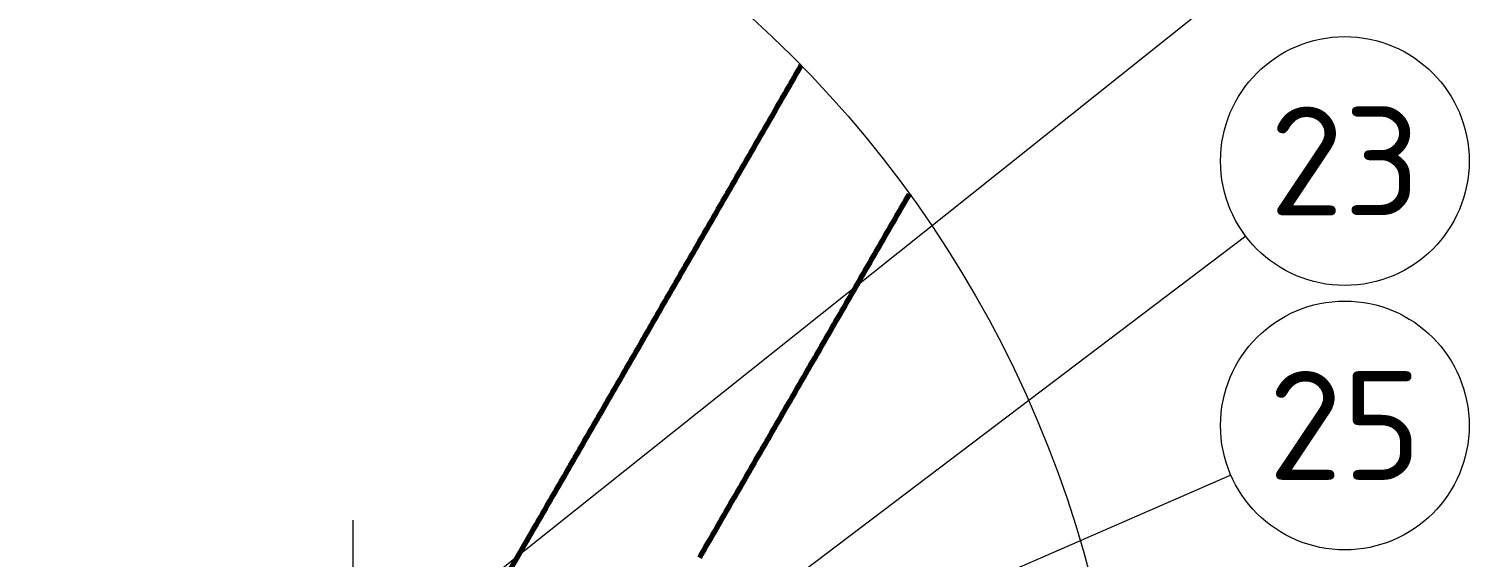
# Model space of a CAD drawing. Header units: millimetres. Extents: x 0 to 2382, y 0 to 420.
# Drawn here: x 992.16 to 1038.5, y 364.1 to 381.08 of the extents above; entities that cross this region are included whole.
import ezdxf
from ezdxf.enums import TextEntityAlignment as Align

# ---------------------------------------------------------------- set-up
doc = ezdxf.new("R2010")
doc.units = ezdxf.units.MM
doc.linetypes.add('IRAM-E-TRAZOS', pattern=[5, 4, -1])
doc.linetypes.add('IRAM-F-TRAZO-PUNTO', pattern=[20, 15, -2, 1, -2])
for name, color, linetype, lineweight in [('01-VISIBLE', 7, 'CONTINUOUS', 70), ('02-OCULTA', 4, 'IRAM-E-TRAZOS', 35), ('03-EJE', 1, 'IRAM-F-TRAZO-PUNTO', 18), ('06-TEXTO', 7, 'CONTINUOUS', 25), ('08-FINA', 5, 'CONTINUOUS', 18)]:
    doc.layers.add(name, color=color, linetype=linetype, lineweight=lineweight)
doc.styles.add('ISO3098', font='isocpeur.ttf')

msp = doc.modelspace()

# ---------------------------------------------------------------- linework, layer by layer
at = {"layer": '01-VISIBLE'}
for points in [[(1008.392, 364.976), (1008.442, 365.062), (1008.492, 365.149), (1008.542, 365.235), (1008.592, 365.322), (1008.642, 365.409), (1008.692, 365.495), (1008.742, 365.582), (1008.792, 365.668), (1008.842, 365.755), (1008.892, 365.842), (1008.942, 365.928), (1008.992, 366.015), (1009.042, 366.101), (1009.092, 366.188), (1009.142, 366.275), (1009.192, 366.361), (1009.242, 366.448), (1009.292, 366.534), (1009.342, 366.621), (1009.392, 366.708), (1009.442, 366.794), (1009.492, 366.881), (1009.542, 366.968), (1009.592, 367.054), (1009.642, 367.141), (1009.692, 367.227), (1009.742, 367.314), (1009.792, 367.401), (1009.842, 367.487), (1009.892, 367.574), (1009.942, 367.66), (1009.992, 367.747), (1010.042, 367.834), (1010.092, 367.92), (1010.142, 368.007), (1010.192, 368.093), (1010.242, 368.18), (1010.292, 368.267), (1010.342, 368.353), (1010.392, 368.44), (1010.442, 368.526), (1010.492, 368.613), (1010.542, 368.7), (1010.592, 368.786), (1010.642, 368.873), (1010.692, 368.959), (1010.742, 369.046), (1010.792, 369.133), (1010.842, 369.219), (1010.892, 369.306), (1010.942, 369.392), (1010.992, 369.479), (1011.042, 369.566), (1011.092, 369.652), (1011.142, 369.739), (1011.192, 369.825), (1011.242, 369.912), (1011.292, 369.999), (1011.342, 370.085), (1011.392, 370.172), (1011.442, 370.258), (1011.492, 370.345), (1011.542, 370.432), (1011.592, 370.518), (1011.642, 370.605), (1011.692, 370.691), (1011.742, 370.778), (1011.792, 370.865), (1011.842, 370.951), (1011.892, 371.038), (1011.942, 371.124), (1011.992, 371.211), (1012.042, 371.298), (1012.092, 371.384), (1012.142, 371.471), (1012.192, 371.557), (1012.242, 371.644), (1012.292, 371.731), (1012.342, 371.817), (1012.392, 371.904), (1012.442, 371.99), (1012.492, 372.077), (1012.542, 372.164), (1012.592, 372.25), (1012.642, 372.337), (1012.692, 372.423), (1012.742, 372.51), (1012.792, 372.597), (1012.842, 372.683), (1012.892, 372.77), (1012.942, 372.856), (1012.992, 372.943), (1013.042, 373.03), (1013.092, 373.116), (1013.142, 373.203), (1013.192, 373.289), (1013.242, 373.376), (1013.292, 373.463), (1013.342, 373.549), (1013.392, 373.636), (1013.442, 373.722), (1013.492, 373.809), (1013.542, 373.896), (1013.592, 373.982), (1013.642, 374.069), (1013.692, 374.156), (1013.742, 374.242), (1013.792, 374.329), (1013.842, 374.415), (1013.892, 374.502), (1013.942, 374.589), (1013.992, 374.675), (1014.042, 374.762), (1014.092, 374.848), (1014.142, 374.935), (1014.192, 375.022), (1014.242, 375.108), (1014.292, 375.195), (1014.342, 375.281), (1014.392, 375.368), (1014.442, 375.455), (1014.492, 375.541), (1014.542, 375.628), (1014.592, 375.714), (1014.642, 375.801), (1014.692, 375.888), (1014.742, 375.974), (1014.792, 376.061), (1014.842, 376.147), (1014.892, 376.234), (1014.942, 376.321), (1014.992, 376.407), (1015.042, 376.494), (1015.092, 376.58), (1015.142, 376.667), (1015.192, 376.754), (1015.242, 376.84), (1015.292, 376.927), (1015.342, 377.013), (1015.392, 377.1), (1015.442, 377.187), (1015.492, 377.273), (1015.542, 377.36), (1015.592, 377.446), (1015.642, 377.533), (1015.692, 377.62), (1015.742, 377.706), (1015.792, 377.793), (1015.842, 377.879), (1015.892, 377.966), (1015.942, 378.053), (1015.992, 378.139), (1016.042, 378.226), (1016.092, 378.312), (1016.142, 378.399), (1016.192, 378.486), (1016.242, 378.572), (1016.292, 378.659), (1016.342, 378.745), (1016.392, 378.832), (1016.442, 378.919), (1016.492, 379.005), (1016.542, 379.092), (1016.592, 379.178), (1016.642, 379.265), (1016.692, 379.352), (1016.742, 379.438), (1016.792, 379.525), (1016.842, 379.611), (1016.892, 379.698), (1016.942, 379.785), (1016.992, 379.871), (1017.011, 379.905)], [(1013.746, 364.089), (1013.796, 364.176), (1013.847, 364.263), (1013.897, 364.35), (1013.947, 364.438), (1013.997, 364.525), (1014.048, 364.612), (1014.098, 364.699), (1014.148, 364.786), (1014.198, 364.873), (1014.249, 364.96), (1014.299, 365.047), (1014.349, 365.134), (1014.399, 365.221), (1014.45, 365.308), (1014.5, 365.395), (1014.55, 365.482), (1014.6, 365.569), (1014.651, 365.656), (1014.701, 365.743), (1014.751, 365.83), (1014.801, 365.917), (1014.852, 366.004), (1014.902, 366.091), (1014.952, 366.178), (1015.002, 366.265), (1015.053, 366.352), (1015.103, 366.439), (1015.153, 366.526), (1015.203, 366.613), (1015.254, 366.7), (1015.304, 366.788), (1015.354, 366.875), (1015.404, 366.962), (1015.455, 367.049), (1015.505, 367.136), (1015.555, 367.223), (1015.605, 367.31), (1015.656, 367.397), (1015.706, 367.484), (1015.756, 367.571), (1015.806, 367.658), (1015.857, 367.745), (1015.907, 367.832), (1015.957, 367.919), (1016.007, 368.006), (1016.058, 368.093), (1016.108, 368.18), (1016.158, 368.267), (1016.208, 368.354), (1016.259, 368.441), (1016.309, 368.528), (1016.359, 368.615), (1016.409, 368.702), (1016.46, 368.789), (1016.51, 368.876), (1016.56, 368.963), (1016.61, 369.051), (1016.661, 369.138), (1016.711, 369.225), (1016.761, 369.312), (1016.811, 369.399), (1016.862, 369.486), (1016.912, 369.573), (1016.962, 369.66), (1017.012, 369.747), (1017.063, 369.834), (1017.113, 369.921), (1017.163, 370.008), (1017.213, 370.095), (1017.264, 370.182), (1017.314, 370.269), (1017.364, 370.356), (1017.414, 370.443), (1017.465, 370.53), (1017.515, 370.617), (1017.565, 370.704), (1017.615, 370.791), (1017.666, 370.878), (1017.716, 370.965), (1017.766, 371.052), (1017.816, 371.139), (1017.867, 371.226), (1017.917, 371.313), (1017.967, 371.401), (1018.018, 371.488), (1018.068, 371.575), (1018.118, 371.662), (1018.168, 371.749), (1018.219, 371.836), (1018.269, 371.923), (1018.319, 372.01), (1018.369, 372.097), (1018.42, 372.184), (1018.47, 372.271), (1018.52, 372.358), (1018.57, 372.445), (1018.621, 372.532), (1018.671, 372.619), (1018.721, 372.706), (1018.771, 372.793), (1018.822, 372.88), (1018.872, 372.967), (1018.922, 373.054), (1018.972, 373.141), (1019.023, 373.228), (1019.073, 373.315), (1019.123, 373.402), (1019.173, 373.489), (1019.224, 373.576), (1019.274, 373.664), (1019.324, 373.751), (1019.374, 373.838), (1019.425, 373.925), (1019.475, 374.012), (1019.525, 374.099), (1019.575, 374.186), (1019.626, 374.273), (1019.676, 374.36), (1019.726, 374.447), (1019.776, 374.534), (1019.827, 374.621), (1019.877, 374.708), (1019.927, 374.795), (1019.977, 374.882), (1020.028, 374.969), (1020.078, 375.056), (1020.128, 375.143), (1020.178, 375.23), (1020.229, 375.317), (1020.279, 375.404), (1020.329, 375.491), (1020.379, 375.578), (1020.43, 375.665), (1020.48, 375.752), (1020.493, 375.775)], [(1013.746, 364.089), (1013.796, 364.176), (1013.847, 364.263), (1013.897, 364.35), (1013.947, 364.438), (1013.997, 364.525), (1014.048, 364.612), (1014.098, 364.699), (1014.148, 364.786), (1014.198, 364.873), (1014.249, 364.96), (1014.299, 365.047), (1014.349, 365.134), (1014.399, 365.221), (1014.45, 365.308), (1014.5, 365.395), (1014.55, 365.482), (1014.6, 365.569), (1014.651, 365.656), (1014.701, 365.743), (1014.751, 365.83), (1014.801, 365.917), (1014.852, 366.004), (1014.902, 366.091), (1014.952, 366.178), (1015.002, 366.265), (1015.053, 366.352), (1015.103, 366.439), (1015.153, 366.526), (1015.203, 366.613), (1015.254, 366.7), (1015.304, 366.788), (1015.354, 366.875), (1015.404, 366.962), (1015.455, 367.049), (1015.505, 367.136), (1015.555, 367.223), (1015.605, 367.31), (1015.656, 367.397), (1015.706, 367.484), (1015.756, 367.571), (1015.806, 367.658), (1015.857, 367.745), (1015.907, 367.832), (1015.957, 367.919), (1016.007, 368.006), (1016.058, 368.093), (1016.108, 368.18), (1016.158, 368.267), (1016.208, 368.354), (1016.259, 368.441), (1016.309, 368.528), (1016.359, 368.615), (1016.409, 368.702), (1016.46, 368.789), (1016.51, 368.876), (1016.56, 368.963), (1016.61, 369.051), (1016.661, 369.138), (1016.711, 369.225), (1016.761, 369.312), (1016.811, 369.399), (1016.862, 369.486), (1016.912, 369.573), (1016.962, 369.66), (1017.012, 369.747), (1017.063, 369.834), (1017.113, 369.921), (1017.163, 370.008), (1017.213, 370.095), (1017.264, 370.182), (1017.314, 370.269), (1017.364, 370.356), (1017.414, 370.443), (1017.465, 370.53), (1017.515, 370.617), (1017.565, 370.704), (1017.615, 370.791), (1017.666, 370.878), (1017.716, 370.965), (1017.766, 371.052), (1017.816, 371.139), (1017.867, 371.226), (1017.917, 371.313), (1017.967, 371.401), (1018.018, 371.488), (1018.068, 371.575), (1018.118, 371.662), (1018.168, 371.749), (1018.219, 371.836), (1018.269, 371.923), (1018.319, 372.01), (1018.369, 372.097), (1018.42, 372.184), (1018.47, 372.271), (1018.52, 372.358), (1018.57, 372.445), (1018.621, 372.532), (1018.671, 372.619), (1018.721, 372.706), (1018.771, 372.793), (1018.822, 372.88), (1018.872, 372.967), (1018.922, 373.054), (1018.972, 373.141), (1019.023, 373.228), (1019.073, 373.315), (1019.123, 373.402), (1019.173, 373.489), (1019.224, 373.576), (1019.274, 373.664), (1019.324, 373.751), (1019.374, 373.838), (1019.425, 373.925), (1019.475, 374.012), (1019.525, 374.099), (1019.575, 374.186), (1019.626, 374.273), (1019.676, 374.36), (1019.726, 374.447), (1019.776, 374.534), (1019.827, 374.621), (1019.877, 374.708), (1019.927, 374.795), (1019.977, 374.882), (1020.028, 374.969), (1020.078, 375.056), (1020.128, 375.143), (1020.178, 375.23), (1020.229, 375.317), (1020.279, 375.404), (1020.329, 375.491), (1020.379, 375.578), (1020.43, 375.665), (1020.48, 375.752), (1020.493, 375.775)], [(1003.071, 355.76), (1008.392, 364.976)]]:
    msp.add_lwpolyline(points, dxfattribs=at)
at = {"layer": '02-OCULTA'}
for points in [[(1008.392, 364.976), (1008.442, 365.062), (1008.492, 365.149), (1008.542, 365.235), (1008.592, 365.322), (1008.642, 365.409), (1008.692, 365.495), (1008.742, 365.582), (1008.792, 365.668), (1008.842, 365.755), (1008.892, 365.842), (1008.942, 365.928), (1008.992, 366.015), (1009.042, 366.101), (1009.092, 366.188), (1009.142, 366.275), (1009.192, 366.361), (1009.242, 366.448), (1009.292, 366.534), (1009.342, 366.621), (1009.392, 366.708), (1009.442, 366.794), (1009.492, 366.881), (1009.542, 366.968), (1009.592, 367.054), (1009.642, 367.141), (1009.692, 367.227), (1009.742, 367.314), (1009.792, 367.401), (1009.842, 367.487), (1009.892, 367.574), (1009.942, 367.66), (1009.992, 367.747), (1010.042, 367.834), (1010.092, 367.92), (1010.142, 368.007), (1010.192, 368.093), (1010.242, 368.18), (1010.292, 368.267), (1010.342, 368.353), (1010.392, 368.44), (1010.442, 368.526), (1010.492, 368.613), (1010.542, 368.7), (1010.592, 368.786), (1010.642, 368.873), (1010.692, 368.959), (1010.742, 369.046), (1010.792, 369.133), (1010.842, 369.219), (1010.892, 369.306), (1010.942, 369.392), (1010.992, 369.479), (1011.042, 369.566), (1011.092, 369.652), (1011.142, 369.739), (1011.192, 369.825), (1011.242, 369.912), (1011.292, 369.999), (1011.342, 370.085), (1011.392, 370.172), (1011.442, 370.258), (1011.492, 370.345), (1011.542, 370.432), (1011.592, 370.518), (1011.642, 370.605), (1011.692, 370.691), (1011.742, 370.778), (1011.792, 370.865), (1011.842, 370.951), (1011.892, 371.038), (1011.942, 371.124), (1011.992, 371.211), (1012.042, 371.298), (1012.092, 371.384), (1012.142, 371.471), (1012.192, 371.557), (1012.242, 371.644), (1012.292, 371.731), (1012.342, 371.817), (1012.392, 371.904), (1012.442, 371.99), (1012.492, 372.077), (1012.542, 372.164), (1012.592, 372.25), (1012.642, 372.337), (1012.692, 372.423), (1012.742, 372.51), (1012.792, 372.597), (1012.842, 372.683), (1012.892, 372.77), (1012.942, 372.856), (1012.992, 372.943), (1013.042, 373.03), (1013.092, 373.116), (1013.142, 373.203), (1013.192, 373.289), (1013.242, 373.376), (1013.292, 373.463), (1013.342, 373.549), (1013.392, 373.636), (1013.442, 373.722), (1013.492, 373.809), (1013.542, 373.896), (1013.592, 373.982), (1013.642, 374.069), (1013.692, 374.156), (1013.742, 374.242), (1013.792, 374.329), (1013.842, 374.415), (1013.892, 374.502), (1013.942, 374.589), (1013.992, 374.675), (1014.042, 374.762), (1014.092, 374.848), (1014.142, 374.935), (1014.192, 375.022), (1014.242, 375.108), (1014.292, 375.195), (1014.342, 375.281), (1014.392, 375.368), (1014.442, 375.455), (1014.492, 375.541), (1014.542, 375.628), (1014.592, 375.714), (1014.642, 375.801), (1014.692, 375.888), (1014.742, 375.974), (1014.792, 376.061), (1014.842, 376.147), (1014.892, 376.234), (1014.942, 376.321), (1014.992, 376.407), (1015.042, 376.494), (1015.092, 376.58), (1015.142, 376.667), (1015.192, 376.754), (1015.242, 376.84), (1015.292, 376.927), (1015.342, 377.013), (1015.392, 377.1), (1015.442, 377.187), (1015.492, 377.273), (1015.542, 377.36), (1015.592, 377.446), (1015.642, 377.533), (1015.692, 377.62), (1015.742, 377.706), (1015.792, 377.793), (1015.842, 377.879), (1015.892, 377.966), (1015.942, 378.053), (1015.992, 378.139), (1016.042, 378.226), (1016.092, 378.312), (1016.142, 378.399), (1016.192, 378.486), (1016.242, 378.572), (1016.292, 378.659), (1016.342, 378.745), (1016.392, 378.832), (1016.442, 378.919), (1016.492, 379.005), (1016.542, 379.092), (1016.592, 379.178), (1016.642, 379.265), (1016.692, 379.352), (1016.742, 379.438), (1016.792, 379.525), (1016.842, 379.611), (1016.892, 379.698), (1016.942, 379.785), (1016.992, 379.871), (1017.011, 379.905)], [(1008.392, 364.976), (1003.071, 355.76)]]:
    msp.add_lwpolyline(points, dxfattribs=at)
at = {"layer": '03-EJE'}
msp.add_lwpolyline([(1002.592, 319.32), (1002.592, 365.291)], dxfattribs=at)
at = {"layer": '08-FINA'}
for p, q in [((1031.371, 382.841), (1000.992, 358.643)), ((1031.311, 374.419), (1005.472, 354.863)), ((1030.832, 366.737), (1002.592, 354.443))]:
    msp.add_line(p, q, dxfattribs=at)
for centre, radius in [((990.667, 354.167), 36.833), ((1034.5, 376.833), 4), ((1034.5, 368.333), 4)]:
    msp.add_circle(centre, radius, dxfattribs=at)

# ---------------------------------------------------------------- texts
at = {"layer": '06-TEXTO', "style": 'ISO3098'}
for s, p in [('23', (1034.5, 376.833)), ('25', (1034.5, 368.333))]:
    msp.add_text(s, height=3.5, dxfattribs=at).set_placement(p, align=Align.MIDDLE_CENTER)

doc.saveas('drawing.dxf')
